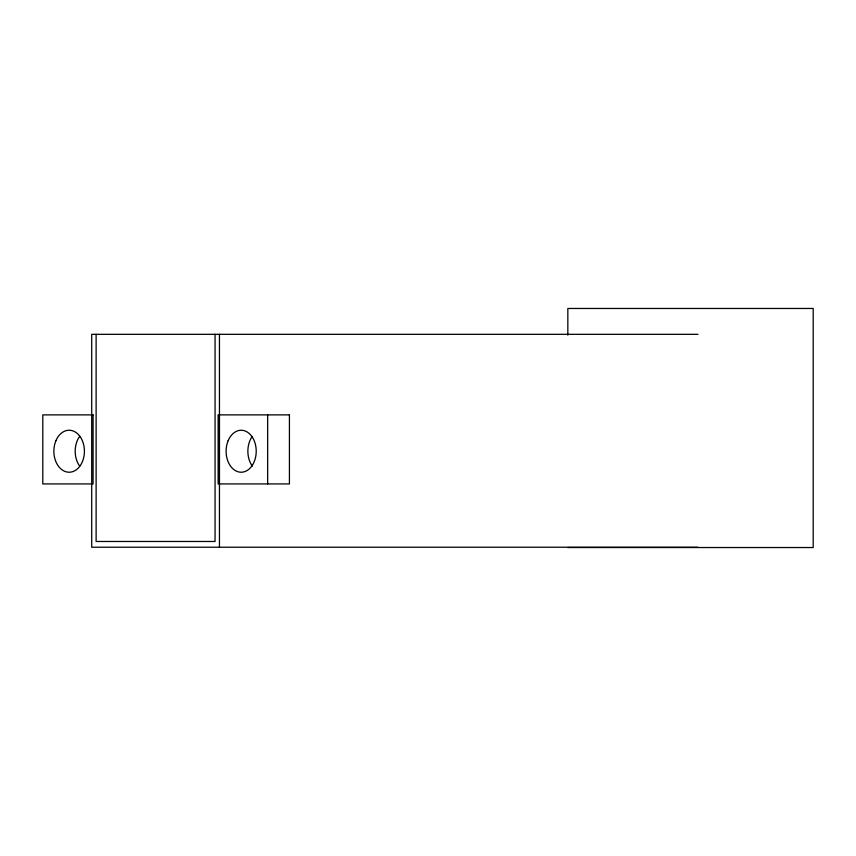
<?xml version="1.0" encoding="UTF-8"?>
<svg xmlns="http://www.w3.org/2000/svg" width="856" height="856" viewBox="0 0 856 856"><rect width="100%" height="100%" fill="white"/><g stroke="black" fill="none" stroke-linecap="round" stroke-linejoin="round"><path stroke-width="1.28" d="M697.993 334.322L91.71 334.322L91.71 547.23L697.993 547.23M567.838 547.53L813.2 547.53L813.2 308.47L567.838 308.47L567.838 335.178M267.661 414.882L267.661 483.929M219.457 334.322L219.457 547.23M215.059 334.322L215.059 541.474L96.118 541.474L96.118 334.322M252.274 466.081A20.993 15.055 90 0 1 252.274 436.4M79.662 466.081A20.993 15.28 90 0 1 79.662 436.4M93.069 414.882L42.8 414.882L42.8 483.929L93.069 483.929L93.069 414.882M289.424 414.882L218.141 414.882L218.141 483.929L289.424 483.929L289.424 414.882M228.124 440.744A20.993 15.055 90 0 0 241.157 472.234A20.993 15.055 90 0 0 254.2 440.744A20.993 15.055 90 0 0 228.124 440.744M55.908 440.744A20.993 15.28 90 0 0 69.143 472.234A20.993 15.28 90 0 0 82.379 440.744A20.993 15.28 90 0 0 55.908 440.744"/></g></svg>
